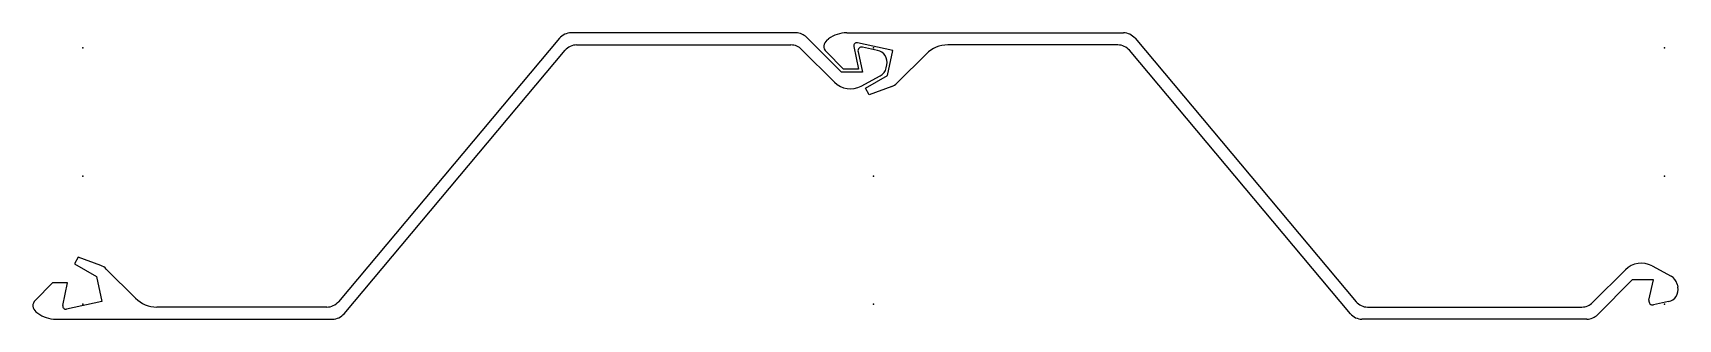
# Model space of a CAD drawing. Extents: x -33 to 1059, y -95 to 95.
import ezdxf

# ---------------------------------------------------------------- set-up
doc = ezdxf.new("R2010")
doc.units = 0
doc.header["$MEASUREMENT"] = 0
doc.layers.get('0').update_dxf_attribs({"color": 5, "linetype": 'CONTINUOUS'})

msp = doc.modelspace()

# ---------------------------------------------------------------- linework, layer by layer
at = {"linetype": 'Continuous'}
for p, q in [((316.49261, 91.42773), (169.77737, -83.42773)), ((473.45786, 95), (324.1532, 95)), ((503.60001, 69), (480.52893, 92.07107)), ((493.95905, 90.11806), (495.15088, 91.01035)), ((507.13708, 95), (690.8468, 95)), ((537.70001, 83.4), (514.20471, 88.36504)), ((698.50739, 91.42773), (845.2226, -83.42773)), ((173.50737, -91.42773), (320.22263, 83.42773)), ((327.88321, 87), (470.14697, 87)), ((477.21912, 84.06998), (498.99661, 62.2858)), ((505, 71), (493.42004, 82.57994)), ((511.83435, 85.99513), (515, 71)), ((514.63153, 82.51421), (517.59998, 69)), ((527.64203, 83.36575), (517.5918, 85.49621)), ((534.20001, 66.8), (537.70001, 83.4)), ((560.03217, 81.14214), (540.65765, 61.76767)), ((687.11682, 87), (574.17426, 87)), ((841.49261, -91.42773), (694.7774, 83.42773)), ((517.59998, 69), (503.60001, 69)), ((515, 71), (505, 71)), ((516.6709, 59.65933), (529.30225, 66.4049)), ((519.5, 58.31), (534.20001, 66.8)), ((533.35297, 71.77086), (533.80231, 73.84885)), ((522, 53.98), (519.5, 58.31)), ((537.00665, 59.44176), (522, 53.98)), ((-3, -53.98), (-5.5, -58.31)), ((12.00668, -59.44176), (-3, -53.98)), ((-5.5, -58.31), (9.2, -66.8)), ((35.03214, -81.14214), (15.65767, -61.76767)), ((1002.21912, -84.06998), (1023.99658, -62.2858)), ((1041.6709, -59.65933), (1054.30225, -66.4049)), ((-20, -71), (-31.57994, -82.57994)), ((-10, -71), (-20, -71)), ((-13.16564, -85.99513), (-10, -71)), ((9.2, -66.8), (12.7, -83.4)), ((1028.59998, -69), (1005.52893, -92.07107)), ((1042.59998, -69), (1028.59998, -69)), ((1039.63159, -82.51421), (1042.59998, -69)), ((1058.35291, -71.77086), (1058.80225, -73.84885)), ((12.7, -83.4), (-10.79526, -88.36504)), ((162.11681, -87), (49.17427, -87)), ((852.88318, -87), (995.14697, -87)), ((1052.64197, -83.36575), (1042.5918, -85.49621)), ((-31.04096, -90.11806), (-29.84911, -91.01035)), ((-17.86291, -95), (165.8468, -95)), ((998.45789, -95), (849.1532, -95))]:
    msp.add_line(p, q, dxfattribs=at)
for centre, radius, start, end in [((324.1532, 85), 10, 90, 140.00117), ((473.45786, 85), 10, 44.99997, 90), ((496.9556, 86.11548), 5, 126.8205, 224.99988), ((507.13708, 75), 20, 90, 126.8205), ((513.7912, 86.40825), 2, 78.06767, 191.92085), ((690.8468, 85), 10, 39.99883, 90), ((327.88321, 77), 10, 90, 140.00117), ((470.14697, 77), 10, 44.99125, 90), ((517.07336, 83.05056), 2.5, 78.03152, 192.38824), ((525.98303, 75.53966), 8, 347.79843, 78.03146), ((574.17426, 67), 20, 90, 134.99991), ((687.11682, 77), 10, 39.99883, 90), ((525.53369, 73.46167), 8, 298.10373, 347.79843), ((509.60483, 72.89078), 15, 224.99124, 298.10383), ((533.58661, 68.83874), 10, 289.99906, 314.99989), ((8.5866, -68.83874), 10, 45.00002, 70.00075), ((1034.60486, -72.89078), 15, 61.89627, 135.00892), ((1050.98303, -75.53966), 8, 281.96811, 12.20166), ((1050.53369, -73.46167), 8, 12.20166, 61.89627), ((-28.04441, -86.11548), 5, 134.99997, 233.17952), ((-11.20877, -86.40825), 2, 168.07927, 281.93223), ((49.17427, -67), 20, 225, 270), ((162.11681, -77), 10, 270, 320.00111), ((852.88318, -77), 10, 219.99883, 270), ((995.14697, -77), 10, 270, 315.00875), ((1042.07336, -83.05056), 2.5, 167.61146, 281.96848), ((-17.86291, -75), 20, 233.17952, 270), ((165.8468, -85), 10, 270, 320.00111), ((849.1532, -85), 10, 219.99883, 270), ((998.45789, -85), 10, 270, 314.99991)]:
    msp.add_arc(centre, radius, start, end, dxfattribs=at)
for p in [(0, 85), (525, 85), (1050, 85), (0, 0), (525, 0), (1050, 0), (0, -85), (525, -85), (1050, -85)]:
    msp.add_point(p, dxfattribs=at)

doc.saveas('drawing.dxf')
